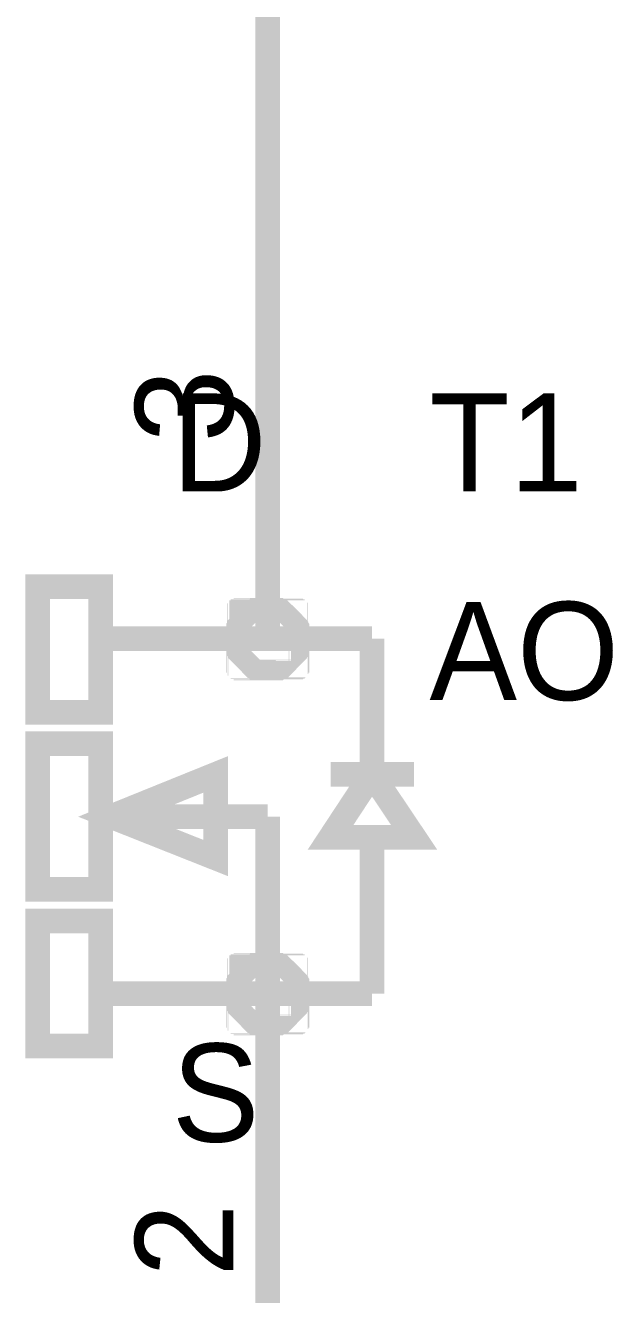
# Model space of a CAD drawing. Header units: inches. Extents: x 0 to 15, y 0 to 9.5.
# Drawn here: x 11.083 to 11.36, y 7.071 to 7.679 of the extents above; entities that cross this region are included whole.
import ezdxf

# ---------------------------------------------------------------- set-up
doc = ezdxf.new("R2010")
doc.units = ezdxf.units.IN
doc.header["$MEASUREMENT"] = 0
doc.layers.add('Sheet', color=255, linetype='Continuous')

msp = doc.modelspace()

# ---------------------------------------------------------------- linework, layer by layer
at = {"layer": 'Sheet'}
for points in [[(11.19898, 7.4999, 0.0118, 0.0118, 0), (11.19898, 7.7999, 0.0118, 0.0118, 0), (11.29882, 7.7999, 0.0118, 0.0118, 0)], [(11.19898, 7.39966, 0.0118, 0.0118, 0), (11.19898, 7.4999, 0.0118, 0.0118, 0)], [(11.19384, 7.38497, 0.0295, 0.0295, 0), (11.19384, 7.38534, 0.0295, 0.0295, 0), (11.19384, 7.38534, 0.0295, 0.0295, 0), (11.19384, 7.38571, 0.0295, 0.0295, 0), (11.19384, 7.38607, 0.0295, 0.0295, 0), (11.19384, 7.38607, 0.0295, 0.0295, 0), (11.19421, 7.38644, 0.0295, 0.0295, 0), (11.19421, 7.38644, 0.0295, 0.0295, 0), (11.19421, 7.38681, 0.0295, 0.0295, 0), (11.19421, 7.38718, 0.0295, 0.0295, 0), (11.19457, 7.38718, 0.0295, 0.0295, 0), (11.19457, 7.38754, 0.0295, 0.0295, 0), (11.19457, 7.38754, 0.0295, 0.0295, 0), (11.19494, 7.38791, 0.0295, 0.0295, 0), (11.19494, 7.38791, 0.0295, 0.0295, 0), (11.19531, 7.38828, 0.0295, 0.0295, 0), (11.19531, 7.38828, 0.0295, 0.0295, 0), (11.19531, 7.38864, 0.0295, 0.0295, 0), (11.19567, 7.38864, 0.0295, 0.0295, 0), (11.19604, 7.38864, 0.0295, 0.0295, 0), (11.19604, 7.38901, 0.0295, 0.0295, 0), (11.19641, 7.38901, 0.0295, 0.0295, 0), (11.19641, 7.38901, 0.0295, 0.0295, 0), (11.19677, 7.38938, 0.0295, 0.0295, 0), (11.19677, 7.38938, 0.0295, 0.0295, 0), (11.19714, 7.38938, 0.0295, 0.0295, 0), (11.19751, 7.38938, 0.0295, 0.0295, 0), (11.19751, 7.38975, 0.0295, 0.0295, 0), (11.19788, 7.38975, 0.0295, 0.0295, 0), (11.19824, 7.38975, 0.0295, 0.0295, 0), (11.19861, 7.38975, 0.0295, 0.0295, 0), (11.19861, 7.38975, 0.0295, 0.0295, 0), (11.19898, 7.38975, 0.0295, 0.0295, 0)], [(11.19898, 7.38975, 0.0295, 0.0295, 0), (11.19861, 7.38975, 0.0295, 0.0295, 0), (11.19861, 7.38975, 0.0295, 0.0295, 0), (11.19824, 7.38975, 0.0295, 0.0295, 0), (11.19788, 7.38975, 0.0295, 0.0295, 0), (11.19751, 7.38975, 0.0295, 0.0295, 0), (11.19751, 7.38938, 0.0295, 0.0295, 0), (11.19714, 7.38938, 0.0295, 0.0295, 0), (11.19677, 7.38938, 0.0295, 0.0295, 0), (11.19677, 7.38938, 0.0295, 0.0295, 0), (11.19641, 7.38901, 0.0295, 0.0295, 0), (11.19641, 7.38901, 0.0295, 0.0295, 0), (11.19604, 7.38901, 0.0295, 0.0295, 0), (11.19604, 7.38864, 0.0295, 0.0295, 0), (11.19567, 7.38864, 0.0295, 0.0295, 0), (11.19531, 7.38864, 0.0295, 0.0295, 0), (11.19531, 7.38828, 0.0295, 0.0295, 0), (11.19531, 7.38828, 0.0295, 0.0295, 0), (11.19494, 7.38791, 0.0295, 0.0295, 0), (11.19494, 7.38791, 0.0295, 0.0295, 0), (11.19457, 7.38754, 0.0295, 0.0295, 0), (11.19457, 7.38754, 0.0295, 0.0295, 0), (11.19457, 7.38718, 0.0295, 0.0295, 0), (11.19421, 7.38718, 0.0295, 0.0295, 0), (11.19421, 7.38681, 0.0295, 0.0295, 0), (11.19421, 7.38644, 0.0295, 0.0295, 0), (11.19421, 7.38644, 0.0295, 0.0295, 0), (11.19384, 7.38607, 0.0295, 0.0295, 0), (11.19384, 7.38607, 0.0295, 0.0295, 0), (11.19384, 7.38571, 0.0295, 0.0295, 0), (11.19384, 7.38534, 0.0295, 0.0295, 0), (11.19384, 7.38534, 0.0295, 0.0295, 0), (11.19384, 7.38497, 0.0295, 0.0295, 0)], [(11.19898, 7.38975, 0.0295, 0.0295, 0), (11.19898, 7.38975, 0.0295, 0.0295, 0)], [(11.19898, 7.38975, 0.0295, 0.0295, 0), (11.19934, 7.38975, 0.0295, 0.0295, 0), (11.19934, 7.38975, 0.0295, 0.0295, 0), (11.19971, 7.38975, 0.0295, 0.0295, 0), (11.20008, 7.38975, 0.0295, 0.0295, 0), (11.20008, 7.38975, 0.0295, 0.0295, 0), (11.20045, 7.38938, 0.0295, 0.0295, 0), (11.20081, 7.38938, 0.0295, 0.0295, 0), (11.20081, 7.38938, 0.0295, 0.0295, 0), (11.20118, 7.38938, 0.0295, 0.0295, 0), (11.20118, 7.38901, 0.0295, 0.0295, 0), (11.20155, 7.38901, 0.0295, 0.0295, 0), (11.20191, 7.38901, 0.0295, 0.0295, 0), (11.20191, 7.38864, 0.0295, 0.0295, 0), (11.20228, 7.38864, 0.0295, 0.0295, 0), (11.20228, 7.38864, 0.0295, 0.0295, 0), (11.20265, 7.38828, 0.0295, 0.0295, 0), (11.20265, 7.38828, 0.0295, 0.0295, 0), (11.20301, 7.38791, 0.0295, 0.0295, 0), (11.20301, 7.38791, 0.0295, 0.0295, 0), (11.20301, 7.38754, 0.0295, 0.0295, 0), (11.20338, 7.38754, 0.0295, 0.0295, 0), (11.20338, 7.38718, 0.0295, 0.0295, 0), (11.20338, 7.38718, 0.0295, 0.0295, 0), (11.20375, 7.38681, 0.0295, 0.0295, 0), (11.20375, 7.38644, 0.0295, 0.0295, 0), (11.20375, 7.38644, 0.0295, 0.0295, 0), (11.20412, 7.38607, 0.0295, 0.0295, 0), (11.20412, 7.38607, 0.0295, 0.0295, 0), (11.20412, 7.38571, 0.0295, 0.0295, 0), (11.20412, 7.38534, 0.0295, 0.0295, 0), (11.20412, 7.38534, 0.0295, 0.0295, 0), (11.20412, 7.38497, 0.0295, 0.0295, 0)], [(11.20412, 7.38497, 0.0295, 0.0295, 0), (11.20412, 7.38534, 0.0295, 0.0295, 0), (11.20412, 7.38534, 0.0295, 0.0295, 0), (11.20412, 7.38571, 0.0295, 0.0295, 0), (11.20412, 7.38607, 0.0295, 0.0295, 0), (11.20412, 7.38607, 0.0295, 0.0295, 0), (11.20375, 7.38644, 0.0295, 0.0295, 0), (11.20375, 7.38644, 0.0295, 0.0295, 0), (11.20375, 7.38681, 0.0295, 0.0295, 0), (11.20338, 7.38718, 0.0295, 0.0295, 0), (11.20338, 7.38718, 0.0295, 0.0295, 0), (11.20338, 7.38754, 0.0295, 0.0295, 0), (11.20301, 7.38754, 0.0295, 0.0295, 0), (11.20301, 7.38791, 0.0295, 0.0295, 0), (11.20301, 7.38791, 0.0295, 0.0295, 0), (11.20265, 7.38828, 0.0295, 0.0295, 0), (11.20265, 7.38828, 0.0295, 0.0295, 0), (11.20228, 7.38864, 0.0295, 0.0295, 0), (11.20228, 7.38864, 0.0295, 0.0295, 0), (11.20191, 7.38864, 0.0295, 0.0295, 0), (11.20191, 7.38901, 0.0295, 0.0295, 0), (11.20155, 7.38901, 0.0295, 0.0295, 0), (11.20118, 7.38901, 0.0295, 0.0295, 0), (11.20118, 7.38938, 0.0295, 0.0295, 0), (11.20081, 7.38938, 0.0295, 0.0295, 0), (11.20081, 7.38938, 0.0295, 0.0295, 0), (11.20045, 7.38938, 0.0295, 0.0295, 0), (11.20008, 7.38975, 0.0295, 0.0295, 0), (11.20008, 7.38975, 0.0295, 0.0295, 0), (11.19971, 7.38975, 0.0295, 0.0295, 0), (11.19934, 7.38975, 0.0295, 0.0295, 0), (11.19934, 7.38975, 0.0295, 0.0295, 0), (11.19898, 7.38975, 0.0295, 0.0295, 0)], [(11.19898, 7.39966, 0.0118, 0.0118, 0), (11.19898, 7.38497, 0.0118, 0.0118, 0)], [(11.19898, 7.37983, 0.0295, 0.0295, 0), (11.19861, 7.37983, 0.0295, 0.0295, 0), (11.19861, 7.37983, 0.0295, 0.0295, 0), (11.19824, 7.37983, 0.0295, 0.0295, 0), (11.19788, 7.37983, 0.0295, 0.0295, 0), (11.19751, 7.37983, 0.0295, 0.0295, 0), (11.19751, 7.3802, 0.0295, 0.0295, 0), (11.19714, 7.3802, 0.0295, 0.0295, 0), (11.19677, 7.3802, 0.0295, 0.0295, 0), (11.19677, 7.3802, 0.0295, 0.0295, 0), (11.19641, 7.38057, 0.0295, 0.0295, 0), (11.19641, 7.38057, 0.0295, 0.0295, 0), (11.19604, 7.38057, 0.0295, 0.0295, 0), (11.19604, 7.38093, 0.0295, 0.0295, 0), (11.19567, 7.38093, 0.0295, 0.0295, 0), (11.19531, 7.3813, 0.0295, 0.0295, 0), (11.19531, 7.3813, 0.0295, 0.0295, 0), (11.19531, 7.3813, 0.0295, 0.0295, 0), (11.19494, 7.38167, 0.0295, 0.0295, 0), (11.19494, 7.38203, 0.0295, 0.0295, 0), (11.19457, 7.38203, 0.0295, 0.0295, 0), (11.19457, 7.3824, 0.0295, 0.0295, 0), (11.19457, 7.3824, 0.0295, 0.0295, 0), (11.19421, 7.38277, 0.0295, 0.0295, 0), (11.19421, 7.38277, 0.0295, 0.0295, 0), (11.19421, 7.38314, 0.0295, 0.0295, 0), (11.19421, 7.3835, 0.0295, 0.0295, 0), (11.19384, 7.3835, 0.0295, 0.0295, 0), (11.19384, 7.38387, 0.0295, 0.0295, 0), (11.19384, 7.38424, 0.0295, 0.0295, 0), (11.19384, 7.3846, 0.0295, 0.0295, 0), (11.19384, 7.3846, 0.0295, 0.0295, 0), (11.19384, 7.38497, 0.0295, 0.0295, 0)], [(11.19384, 7.38497, 0.0295, 0.0295, 0), (11.19384, 7.38497, 0.0295, 0.0295, 0)], [(11.19384, 7.38497, 0.0295, 0.0295, 0), (11.19384, 7.3846, 0.0295, 0.0295, 0), (11.19384, 7.3846, 0.0295, 0.0295, 0), (11.19384, 7.38424, 0.0295, 0.0295, 0), (11.19384, 7.38387, 0.0295, 0.0295, 0), (11.19384, 7.3835, 0.0295, 0.0295, 0), (11.19421, 7.3835, 0.0295, 0.0295, 0), (11.19421, 7.38314, 0.0295, 0.0295, 0), (11.19421, 7.38277, 0.0295, 0.0295, 0), (11.19421, 7.38277, 0.0295, 0.0295, 0), (11.19457, 7.3824, 0.0295, 0.0295, 0), (11.19457, 7.3824, 0.0295, 0.0295, 0), (11.19457, 7.38203, 0.0295, 0.0295, 0), (11.19494, 7.38203, 0.0295, 0.0295, 0), (11.19494, 7.38167, 0.0295, 0.0295, 0), (11.19531, 7.3813, 0.0295, 0.0295, 0), (11.19531, 7.3813, 0.0295, 0.0295, 0), (11.19531, 7.3813, 0.0295, 0.0295, 0), (11.19567, 7.38093, 0.0295, 0.0295, 0), (11.19604, 7.38093, 0.0295, 0.0295, 0), (11.19604, 7.38057, 0.0295, 0.0295, 0), (11.19641, 7.38057, 0.0295, 0.0295, 0), (11.19641, 7.38057, 0.0295, 0.0295, 0), (11.19677, 7.3802, 0.0295, 0.0295, 0), (11.19677, 7.3802, 0.0295, 0.0295, 0), (11.19714, 7.3802, 0.0295, 0.0295, 0), (11.19751, 7.3802, 0.0295, 0.0295, 0), (11.19751, 7.37983, 0.0295, 0.0295, 0), (11.19788, 7.37983, 0.0295, 0.0295, 0), (11.19824, 7.37983, 0.0295, 0.0295, 0), (11.19861, 7.37983, 0.0295, 0.0295, 0), (11.19861, 7.37983, 0.0295, 0.0295, 0), (11.19898, 7.37983, 0.0295, 0.0295, 0)], [(11.20412, 7.38497, 0.0295, 0.0295, 0), (11.20412, 7.3846, 0.0295, 0.0295, 0), (11.20412, 7.3846, 0.0295, 0.0295, 0), (11.20412, 7.38424, 0.0295, 0.0295, 0), (11.20412, 7.38387, 0.0295, 0.0295, 0), (11.20412, 7.3835, 0.0295, 0.0295, 0), (11.20375, 7.3835, 0.0295, 0.0295, 0), (11.20375, 7.38314, 0.0295, 0.0295, 0), (11.20375, 7.38277, 0.0295, 0.0295, 0), (11.20338, 7.38277, 0.0295, 0.0295, 0), (11.20338, 7.3824, 0.0295, 0.0295, 0), (11.20338, 7.3824, 0.0295, 0.0295, 0), (11.20301, 7.38203, 0.0295, 0.0295, 0), (11.20301, 7.38203, 0.0295, 0.0295, 0), (11.20301, 7.38167, 0.0295, 0.0295, 0), (11.20265, 7.3813, 0.0295, 0.0295, 0), (11.20265, 7.3813, 0.0295, 0.0295, 0), (11.20228, 7.3813, 0.0295, 0.0295, 0), (11.20228, 7.38093, 0.0295, 0.0295, 0), (11.20191, 7.38093, 0.0295, 0.0295, 0), (11.20191, 7.38057, 0.0295, 0.0295, 0), (11.20155, 7.38057, 0.0295, 0.0295, 0), (11.20118, 7.38057, 0.0295, 0.0295, 0), (11.20118, 7.3802, 0.0295, 0.0295, 0), (11.20081, 7.3802, 0.0295, 0.0295, 0), (11.20081, 7.3802, 0.0295, 0.0295, 0), (11.20045, 7.3802, 0.0295, 0.0295, 0), (11.20008, 7.37983, 0.0295, 0.0295, 0), (11.20008, 7.37983, 0.0295, 0.0295, 0), (11.19971, 7.37983, 0.0295, 0.0295, 0), (11.19934, 7.37983, 0.0295, 0.0295, 0), (11.19934, 7.37983, 0.0295, 0.0295, 0), (11.19898, 7.37983, 0.0295, 0.0295, 0)], [(11.19898, 7.37983, 0.0295, 0.0295, 0), (11.19934, 7.37983, 0.0295, 0.0295, 0), (11.19934, 7.37983, 0.0295, 0.0295, 0), (11.19971, 7.37983, 0.0295, 0.0295, 0), (11.20008, 7.37983, 0.0295, 0.0295, 0), (11.20008, 7.37983, 0.0295, 0.0295, 0), (11.20045, 7.3802, 0.0295, 0.0295, 0), (11.20081, 7.3802, 0.0295, 0.0295, 0), (11.20081, 7.3802, 0.0295, 0.0295, 0), (11.20118, 7.3802, 0.0295, 0.0295, 0), (11.20118, 7.38057, 0.0295, 0.0295, 0), (11.20155, 7.38057, 0.0295, 0.0295, 0), (11.20191, 7.38057, 0.0295, 0.0295, 0), (11.20191, 7.38093, 0.0295, 0.0295, 0), (11.20228, 7.38093, 0.0295, 0.0295, 0), (11.20228, 7.3813, 0.0295, 0.0295, 0), (11.20265, 7.3813, 0.0295, 0.0295, 0), (11.20265, 7.3813, 0.0295, 0.0295, 0), (11.20301, 7.38167, 0.0295, 0.0295, 0), (11.20301, 7.38203, 0.0295, 0.0295, 0), (11.20301, 7.38203, 0.0295, 0.0295, 0), (11.20338, 7.3824, 0.0295, 0.0295, 0), (11.20338, 7.3824, 0.0295, 0.0295, 0), (11.20338, 7.38277, 0.0295, 0.0295, 0), (11.20375, 7.38277, 0.0295, 0.0295, 0), (11.20375, 7.38314, 0.0295, 0.0295, 0), (11.20375, 7.3835, 0.0295, 0.0295, 0), (11.20412, 7.3835, 0.0295, 0.0295, 0), (11.20412, 7.38387, 0.0295, 0.0295, 0), (11.20412, 7.38424, 0.0295, 0.0295, 0), (11.20412, 7.3846, 0.0295, 0.0295, 0), (11.20412, 7.3846, 0.0295, 0.0295, 0), (11.20412, 7.38497, 0.0295, 0.0295, 0)], [(11.20412, 7.38497, 0.0295, 0.0295, 0), (11.20412, 7.38497, 0.0295, 0.0295, 0), (11.20412, 7.38497, 0.0295, 0.0295, 0), (11.20412, 7.38497, 0.0295, 0.0295, 0), (11.20412, 7.38497, 0.0295, 0.0295, 0), (11.20412, 7.38497, 0.0295, 0.0295, 0), (11.20412, 7.38497, 0.0295, 0.0295, 0), (11.20412, 7.38497, 0.0295, 0.0295, 0), (11.20412, 7.38497, 0.0295, 0.0295, 0), (11.20412, 7.38497, 0.0295, 0.0295, 0), (11.20412, 7.38497, 0.0295, 0.0295, 0), (11.20412, 7.38497, 0.0295, 0.0295, 0), (11.20412, 7.38497, 0.0295, 0.0295, 0), (11.20412, 7.38497, 0.0295, 0.0295, 0), (11.20412, 7.38497, 0.0295, 0.0295, 0), (11.20412, 7.38497, 0.0295, 0.0295, 0), (11.20412, 7.38497, 0.0295, 0.0295, 0), (11.20412, 7.38497, 0.0295, 0.0295, 0), (11.20412, 7.38497, 0.0295, 0.0295, 0), (11.20412, 7.38497, 0.0295, 0.0295, 0), (11.20412, 7.38497, 0.0295, 0.0295, 0), (11.20412, 7.38497, 0.0295, 0.0295, 0), (11.20412, 7.38497, 0.0295, 0.0295, 0), (11.20412, 7.38497, 0.0295, 0.0295, 0), (11.20412, 7.38497, 0.0295, 0.0295, 0), (11.20412, 7.38497, 0.0295, 0.0295, 0), (11.20412, 7.38497, 0.0295, 0.0295, 0), (11.20412, 7.38497, 0.0295, 0.0295, 0), (11.20412, 7.38497, 0.0295, 0.0295, 0), (11.20412, 7.38497, 0.0295, 0.0295, 0), (11.20412, 7.38497, 0.0295, 0.0295, 0), (11.20412, 7.38497, 0.0295, 0.0295, 0), (11.20412, 7.38497, 0.0295, 0.0295, 0)], [(11.20412, 7.38497, 0.0295, 0.0295, 0), (11.20412, 7.38497, 0.0295, 0.0295, 0)], [(11.19898, 7.38497, 0.0118, 0.0118, 0), (11.12006, 7.38497, 0.0118, 0.0118, 0)], [(11.2489, 7.38497, 0.0118, 0.0118, 0), (11.19898, 7.38497, 0.0118, 0.0118, 0)], [(11.2489, 7.31998, 0.0118, 0.0118, 0), (11.2489, 7.38497, 0.0118, 0.0118, 0)], [(11.22908, 7.31998, 0.0118, 0.0118, 0), (11.26909, 7.31998, 0.0118, 0.0118, 0)], [(11.11382, 7.29978, 0.0118, 0.0118, 0), (11.19898, 7.29978, 0.0118, 0.0118, 0)], [(11.19898, 7.29978, 0.0118, 0.0118, 0), (11.19898, 7.21496, 0.0118, 0.0118, 0)], [(11.2489, 7.21496, 0.0118, 0.0118, 0), (11.2489, 7.29501, 0.0118, 0.0118, 0)], [(11.19384, 7.21496, 0.0295, 0.0295, 0), (11.19384, 7.21533, 0.0295, 0.0295, 0), (11.19384, 7.21533, 0.0295, 0.0295, 0), (11.19384, 7.2157, 0.0295, 0.0295, 0), (11.19384, 7.21606, 0.0295, 0.0295, 0), (11.19384, 7.21606, 0.0295, 0.0295, 0), (11.19421, 7.21643, 0.0295, 0.0295, 0), (11.19421, 7.21643, 0.0295, 0.0295, 0), (11.19421, 7.2168, 0.0295, 0.0295, 0), (11.19421, 7.21717, 0.0295, 0.0295, 0), (11.19457, 7.21717, 0.0295, 0.0295, 0), (11.19457, 7.21753, 0.0295, 0.0295, 0), (11.19457, 7.21753, 0.0295, 0.0295, 0), (11.19494, 7.2179, 0.0295, 0.0295, 0), (11.19494, 7.2179, 0.0295, 0.0295, 0), (11.19531, 7.21827, 0.0295, 0.0295, 0), (11.19531, 7.21827, 0.0295, 0.0295, 0), (11.19531, 7.21863, 0.0295, 0.0295, 0), (11.19567, 7.21863, 0.0295, 0.0295, 0), (11.19604, 7.21863, 0.0295, 0.0295, 0), (11.19604, 7.219, 0.0295, 0.0295, 0), (11.19641, 7.219, 0.0295, 0.0295, 0), (11.19641, 7.219, 0.0295, 0.0295, 0), (11.19677, 7.21937, 0.0295, 0.0295, 0), (11.19677, 7.21937, 0.0295, 0.0295, 0), (11.19714, 7.21937, 0.0295, 0.0295, 0), (11.19751, 7.21937, 0.0295, 0.0295, 0), (11.19751, 7.21974, 0.0295, 0.0295, 0), (11.19788, 7.21974, 0.0295, 0.0295, 0), (11.19824, 7.21974, 0.0295, 0.0295, 0), (11.19861, 7.21974, 0.0295, 0.0295, 0), (11.19861, 7.21974, 0.0295, 0.0295, 0), (11.19898, 7.21974, 0.0295, 0.0295, 0)], [(11.19898, 7.21974, 0.0295, 0.0295, 0), (11.19861, 7.21974, 0.0295, 0.0295, 0), (11.19861, 7.21974, 0.0295, 0.0295, 0), (11.19824, 7.21974, 0.0295, 0.0295, 0), (11.19788, 7.21974, 0.0295, 0.0295, 0), (11.19751, 7.21974, 0.0295, 0.0295, 0), (11.19751, 7.21937, 0.0295, 0.0295, 0), (11.19714, 7.21937, 0.0295, 0.0295, 0), (11.19677, 7.21937, 0.0295, 0.0295, 0), (11.19677, 7.21937, 0.0295, 0.0295, 0), (11.19641, 7.219, 0.0295, 0.0295, 0), (11.19641, 7.219, 0.0295, 0.0295, 0), (11.19604, 7.219, 0.0295, 0.0295, 0), (11.19604, 7.21863, 0.0295, 0.0295, 0), (11.19567, 7.21863, 0.0295, 0.0295, 0), (11.19531, 7.21863, 0.0295, 0.0295, 0), (11.19531, 7.21827, 0.0295, 0.0295, 0), (11.19531, 7.21827, 0.0295, 0.0295, 0), (11.19494, 7.2179, 0.0295, 0.0295, 0), (11.19494, 7.2179, 0.0295, 0.0295, 0), (11.19457, 7.21753, 0.0295, 0.0295, 0), (11.19457, 7.21753, 0.0295, 0.0295, 0), (11.19457, 7.21717, 0.0295, 0.0295, 0), (11.19421, 7.21717, 0.0295, 0.0295, 0), (11.19421, 7.2168, 0.0295, 0.0295, 0), (11.19421, 7.21643, 0.0295, 0.0295, 0), (11.19421, 7.21643, 0.0295, 0.0295, 0), (11.19384, 7.21606, 0.0295, 0.0295, 0), (11.19384, 7.21606, 0.0295, 0.0295, 0), (11.19384, 7.2157, 0.0295, 0.0295, 0), (11.19384, 7.21533, 0.0295, 0.0295, 0), (11.19384, 7.21533, 0.0295, 0.0295, 0), (11.19384, 7.21496, 0.0295, 0.0295, 0)], [(11.19898, 7.21974, 0.0295, 0.0295, 0), (11.19898, 7.21974, 0.0295, 0.0295, 0)], [(11.19898, 7.21974, 0.0295, 0.0295, 0), (11.19934, 7.21974, 0.0295, 0.0295, 0), (11.19934, 7.21974, 0.0295, 0.0295, 0), (11.19971, 7.21974, 0.0295, 0.0295, 0), (11.20008, 7.21974, 0.0295, 0.0295, 0), (11.20008, 7.21974, 0.0295, 0.0295, 0), (11.20045, 7.21937, 0.0295, 0.0295, 0), (11.20081, 7.21937, 0.0295, 0.0295, 0), (11.20081, 7.21937, 0.0295, 0.0295, 0), (11.20118, 7.21937, 0.0295, 0.0295, 0), (11.20118, 7.219, 0.0295, 0.0295, 0), (11.20155, 7.219, 0.0295, 0.0295, 0), (11.20191, 7.219, 0.0295, 0.0295, 0), (11.20191, 7.21863, 0.0295, 0.0295, 0), (11.20228, 7.21863, 0.0295, 0.0295, 0), (11.20228, 7.21863, 0.0295, 0.0295, 0), (11.20265, 7.21827, 0.0295, 0.0295, 0), (11.20265, 7.21827, 0.0295, 0.0295, 0), (11.20301, 7.2179, 0.0295, 0.0295, 0), (11.20301, 7.2179, 0.0295, 0.0295, 0), (11.20301, 7.21753, 0.0295, 0.0295, 0), (11.20338, 7.21753, 0.0295, 0.0295, 0), (11.20338, 7.21717, 0.0295, 0.0295, 0), (11.20338, 7.21717, 0.0295, 0.0295, 0), (11.20375, 7.2168, 0.0295, 0.0295, 0), (11.20375, 7.21643, 0.0295, 0.0295, 0), (11.20375, 7.21643, 0.0295, 0.0295, 0), (11.20412, 7.21606, 0.0295, 0.0295, 0), (11.20412, 7.21606, 0.0295, 0.0295, 0), (11.20412, 7.2157, 0.0295, 0.0295, 0), (11.20412, 7.21533, 0.0295, 0.0295, 0), (11.20412, 7.21533, 0.0295, 0.0295, 0), (11.20412, 7.21496, 0.0295, 0.0295, 0)], [(11.20412, 7.21496, 0.0295, 0.0295, 0), (11.20412, 7.21533, 0.0295, 0.0295, 0), (11.20412, 7.21533, 0.0295, 0.0295, 0), (11.20412, 7.2157, 0.0295, 0.0295, 0), (11.20412, 7.21606, 0.0295, 0.0295, 0), (11.20412, 7.21606, 0.0295, 0.0295, 0), (11.20375, 7.21643, 0.0295, 0.0295, 0), (11.20375, 7.21643, 0.0295, 0.0295, 0), (11.20375, 7.2168, 0.0295, 0.0295, 0), (11.20338, 7.21717, 0.0295, 0.0295, 0), (11.20338, 7.21717, 0.0295, 0.0295, 0), (11.20338, 7.21753, 0.0295, 0.0295, 0), (11.20301, 7.21753, 0.0295, 0.0295, 0), (11.20301, 7.2179, 0.0295, 0.0295, 0), (11.20301, 7.2179, 0.0295, 0.0295, 0), (11.20265, 7.21827, 0.0295, 0.0295, 0), (11.20265, 7.21827, 0.0295, 0.0295, 0), (11.20228, 7.21863, 0.0295, 0.0295, 0), (11.20228, 7.21863, 0.0295, 0.0295, 0), (11.20191, 7.21863, 0.0295, 0.0295, 0), (11.20191, 7.219, 0.0295, 0.0295, 0), (11.20155, 7.219, 0.0295, 0.0295, 0), (11.20118, 7.219, 0.0295, 0.0295, 0), (11.20118, 7.21937, 0.0295, 0.0295, 0), (11.20081, 7.21937, 0.0295, 0.0295, 0), (11.20081, 7.21937, 0.0295, 0.0295, 0), (11.20045, 7.21937, 0.0295, 0.0295, 0), (11.20008, 7.21974, 0.0295, 0.0295, 0), (11.20008, 7.21974, 0.0295, 0.0295, 0), (11.19971, 7.21974, 0.0295, 0.0295, 0), (11.19934, 7.21974, 0.0295, 0.0295, 0), (11.19934, 7.21974, 0.0295, 0.0295, 0), (11.19898, 7.21974, 0.0295, 0.0295, 0)], [(11.19898, 7.20982, 0.0295, 0.0295, 0), (11.19861, 7.20982, 0.0295, 0.0295, 0), (11.19861, 7.20982, 0.0295, 0.0295, 0), (11.19824, 7.20982, 0.0295, 0.0295, 0), (11.19788, 7.20982, 0.0295, 0.0295, 0), (11.19751, 7.20982, 0.0295, 0.0295, 0), (11.19751, 7.21019, 0.0295, 0.0295, 0), (11.19714, 7.21019, 0.0295, 0.0295, 0), (11.19677, 7.21019, 0.0295, 0.0295, 0), (11.19677, 7.21019, 0.0295, 0.0295, 0), (11.19641, 7.21056, 0.0295, 0.0295, 0), (11.19641, 7.21056, 0.0295, 0.0295, 0), (11.19604, 7.21056, 0.0295, 0.0295, 0), (11.19604, 7.21092, 0.0295, 0.0295, 0), (11.19567, 7.21092, 0.0295, 0.0295, 0), (11.19531, 7.21129, 0.0295, 0.0295, 0), (11.19531, 7.21129, 0.0295, 0.0295, 0), (11.19531, 7.21129, 0.0295, 0.0295, 0), (11.19494, 7.21166, 0.0295, 0.0295, 0), (11.19494, 7.21202, 0.0295, 0.0295, 0), (11.19457, 7.21202, 0.0295, 0.0295, 0), (11.19457, 7.21239, 0.0295, 0.0295, 0), (11.19457, 7.21239, 0.0295, 0.0295, 0), (11.19421, 7.21276, 0.0295, 0.0295, 0), (11.19421, 7.21276, 0.0295, 0.0295, 0), (11.19421, 7.21313, 0.0295, 0.0295, 0), (11.19421, 7.21349, 0.0295, 0.0295, 0), (11.19384, 7.21349, 0.0295, 0.0295, 0), (11.19384, 7.21386, 0.0295, 0.0295, 0), (11.19384, 7.21423, 0.0295, 0.0295, 0), (11.19384, 7.21459, 0.0295, 0.0295, 0), (11.19384, 7.21459, 0.0295, 0.0295, 0), (11.19384, 7.21496, 0.0295, 0.0295, 0)], [(11.19384, 7.21496, 0.0295, 0.0295, 0), (11.19384, 7.21496, 0.0295, 0.0295, 0)], [(11.19384, 7.21496, 0.0295, 0.0295, 0), (11.19384, 7.21459, 0.0295, 0.0295, 0), (11.19384, 7.21459, 0.0295, 0.0295, 0), (11.19384, 7.21423, 0.0295, 0.0295, 0), (11.19384, 7.21386, 0.0295, 0.0295, 0), (11.19384, 7.21349, 0.0295, 0.0295, 0), (11.19421, 7.21349, 0.0295, 0.0295, 0), (11.19421, 7.21313, 0.0295, 0.0295, 0), (11.19421, 7.21276, 0.0295, 0.0295, 0), (11.19421, 7.21276, 0.0295, 0.0295, 0), (11.19457, 7.21239, 0.0295, 0.0295, 0), (11.19457, 7.21239, 0.0295, 0.0295, 0), (11.19457, 7.21202, 0.0295, 0.0295, 0), (11.19494, 7.21202, 0.0295, 0.0295, 0), (11.19494, 7.21166, 0.0295, 0.0295, 0), (11.19531, 7.21129, 0.0295, 0.0295, 0), (11.19531, 7.21129, 0.0295, 0.0295, 0), (11.19531, 7.21129, 0.0295, 0.0295, 0), (11.19567, 7.21092, 0.0295, 0.0295, 0), (11.19604, 7.21092, 0.0295, 0.0295, 0), (11.19604, 7.21056, 0.0295, 0.0295, 0), (11.19641, 7.21056, 0.0295, 0.0295, 0), (11.19641, 7.21056, 0.0295, 0.0295, 0), (11.19677, 7.21019, 0.0295, 0.0295, 0), (11.19677, 7.21019, 0.0295, 0.0295, 0), (11.19714, 7.21019, 0.0295, 0.0295, 0), (11.19751, 7.21019, 0.0295, 0.0295, 0), (11.19751, 7.20982, 0.0295, 0.0295, 0), (11.19788, 7.20982, 0.0295, 0.0295, 0), (11.19824, 7.20982, 0.0295, 0.0295, 0), (11.19861, 7.20982, 0.0295, 0.0295, 0), (11.19861, 7.20982, 0.0295, 0.0295, 0), (11.19898, 7.20982, 0.0295, 0.0295, 0)], [(11.20412, 7.21496, 0.0295, 0.0295, 0), (11.20412, 7.21459, 0.0295, 0.0295, 0), (11.20412, 7.21459, 0.0295, 0.0295, 0), (11.20412, 7.21423, 0.0295, 0.0295, 0), (11.20412, 7.21386, 0.0295, 0.0295, 0), (11.20412, 7.21349, 0.0295, 0.0295, 0), (11.20375, 7.21349, 0.0295, 0.0295, 0), (11.20375, 7.21313, 0.0295, 0.0295, 0), (11.20375, 7.21276, 0.0295, 0.0295, 0), (11.20338, 7.21276, 0.0295, 0.0295, 0), (11.20338, 7.21239, 0.0295, 0.0295, 0), (11.20338, 7.21239, 0.0295, 0.0295, 0), (11.20301, 7.21202, 0.0295, 0.0295, 0), (11.20301, 7.21202, 0.0295, 0.0295, 0), (11.20301, 7.21166, 0.0295, 0.0295, 0), (11.20265, 7.21129, 0.0295, 0.0295, 0), (11.20265, 7.21129, 0.0295, 0.0295, 0), (11.20228, 7.21129, 0.0295, 0.0295, 0), (11.20228, 7.21092, 0.0295, 0.0295, 0), (11.20191, 7.21092, 0.0295, 0.0295, 0), (11.20191, 7.21056, 0.0295, 0.0295, 0), (11.20155, 7.21056, 0.0295, 0.0295, 0), (11.20118, 7.21056, 0.0295, 0.0295, 0), (11.20118, 7.21019, 0.0295, 0.0295, 0), (11.20081, 7.21019, 0.0295, 0.0295, 0), (11.20081, 7.21019, 0.0295, 0.0295, 0), (11.20045, 7.21019, 0.0295, 0.0295, 0), (11.20008, 7.20982, 0.0295, 0.0295, 0), (11.20008, 7.20982, 0.0295, 0.0295, 0), (11.19971, 7.20982, 0.0295, 0.0295, 0), (11.19934, 7.20982, 0.0295, 0.0295, 0), (11.19934, 7.20982, 0.0295, 0.0295, 0), (11.19898, 7.20982, 0.0295, 0.0295, 0)], [(11.19898, 7.20982, 0.0295, 0.0295, 0), (11.19934, 7.20982, 0.0295, 0.0295, 0), (11.19934, 7.20982, 0.0295, 0.0295, 0), (11.19971, 7.20982, 0.0295, 0.0295, 0), (11.20008, 7.20982, 0.0295, 0.0295, 0), (11.20008, 7.20982, 0.0295, 0.0295, 0), (11.20045, 7.21019, 0.0295, 0.0295, 0), (11.20081, 7.21019, 0.0295, 0.0295, 0), (11.20081, 7.21019, 0.0295, 0.0295, 0), (11.20118, 7.21019, 0.0295, 0.0295, 0), (11.20118, 7.21056, 0.0295, 0.0295, 0), (11.20155, 7.21056, 0.0295, 0.0295, 0), (11.20191, 7.21056, 0.0295, 0.0295, 0), (11.20191, 7.21092, 0.0295, 0.0295, 0), (11.20228, 7.21092, 0.0295, 0.0295, 0), (11.20228, 7.21129, 0.0295, 0.0295, 0), (11.20265, 7.21129, 0.0295, 0.0295, 0), (11.20265, 7.21129, 0.0295, 0.0295, 0), (11.20301, 7.21166, 0.0295, 0.0295, 0), (11.20301, 7.21202, 0.0295, 0.0295, 0), (11.20301, 7.21202, 0.0295, 0.0295, 0), (11.20338, 7.21239, 0.0295, 0.0295, 0), (11.20338, 7.21239, 0.0295, 0.0295, 0), (11.20338, 7.21276, 0.0295, 0.0295, 0), (11.20375, 7.21276, 0.0295, 0.0295, 0), (11.20375, 7.21313, 0.0295, 0.0295, 0), (11.20375, 7.21349, 0.0295, 0.0295, 0), (11.20412, 7.21349, 0.0295, 0.0295, 0), (11.20412, 7.21386, 0.0295, 0.0295, 0), (11.20412, 7.21423, 0.0295, 0.0295, 0), (11.20412, 7.21459, 0.0295, 0.0295, 0), (11.20412, 7.21459, 0.0295, 0.0295, 0), (11.20412, 7.21496, 0.0295, 0.0295, 0)], [(11.20412, 7.21496, 0.0295, 0.0295, 0), (11.20412, 7.21496, 0.0295, 0.0295, 0), (11.20412, 7.21496, 0.0295, 0.0295, 0), (11.20412, 7.21496, 0.0295, 0.0295, 0), (11.20412, 7.21496, 0.0295, 0.0295, 0), (11.20412, 7.21496, 0.0295, 0.0295, 0), (11.20412, 7.21496, 0.0295, 0.0295, 0), (11.20412, 7.21496, 0.0295, 0.0295, 0), (11.20412, 7.21496, 0.0295, 0.0295, 0), (11.20412, 7.21496, 0.0295, 0.0295, 0), (11.20412, 7.21496, 0.0295, 0.0295, 0), (11.20412, 7.21496, 0.0295, 0.0295, 0), (11.20412, 7.21496, 0.0295, 0.0295, 0), (11.20412, 7.21496, 0.0295, 0.0295, 0), (11.20412, 7.21496, 0.0295, 0.0295, 0), (11.20412, 7.21496, 0.0295, 0.0295, 0), (11.20412, 7.21496, 0.0295, 0.0295, 0), (11.20412, 7.21496, 0.0295, 0.0295, 0), (11.20412, 7.21496, 0.0295, 0.0295, 0), (11.20412, 7.21496, 0.0295, 0.0295, 0), (11.20412, 7.21496, 0.0295, 0.0295, 0), (11.20412, 7.21496, 0.0295, 0.0295, 0), (11.20412, 7.21496, 0.0295, 0.0295, 0), (11.20412, 7.21496, 0.0295, 0.0295, 0), (11.20412, 7.21496, 0.0295, 0.0295, 0), (11.20412, 7.21496, 0.0295, 0.0295, 0), (11.20412, 7.21496, 0.0295, 0.0295, 0), (11.20412, 7.21496, 0.0295, 0.0295, 0), (11.20412, 7.21496, 0.0295, 0.0295, 0), (11.20412, 7.21496, 0.0295, 0.0295, 0), (11.20412, 7.21496, 0.0295, 0.0295, 0), (11.20412, 7.21496, 0.0295, 0.0295, 0), (11.20412, 7.21496, 0.0295, 0.0295, 0)], [(11.20412, 7.21496, 0.0295, 0.0295, 0), (11.20412, 7.21496, 0.0295, 0.0295, 0)], [(11.11896, 7.21496, 0.0118, 0.0118, 0), (11.19898, 7.21496, 0.0118, 0.0118, 0)], [(11.19898, 7.21496, 0.0118, 0.0118, 0), (11.19898, 7.19991, 0.0118, 0.0118, 0)], [(11.2489, 7.21496, 0.0118, 0.0118, 0), (11.19898, 7.21496, 0.0118, 0.0118, 0)], [(11.19898, 7.19991, 0.0118, 0.0118, 0), (11.19898, 7.09966, 0.0118, 0.0118, 0)], [(11.19898, 6.3998, 0.0118, 0.0118, 0), (11.19898, 7.09966, 0.0118, 0.0118, 0)]]:
    msp.add_lwpolyline(points, format="xyseb", dxfattribs=at)
for points in [[(11.08886, 7.40994, 0.0118, 0.0118, 0), (11.11896, 7.40994, 0.0118, 0.0118, 0), (11.11896, 7.34972, 0.0118, 0.0118, 0), (11.08886, 7.34972, 0.0118, 0.0118, 0), (11.08886, 7.40994, 0.0118, 0.0118, 0)], [(11.08886, 7.40994, 0.0039, 0.0039, 0), (11.08886, 7.34972, 0.0039, 0.0039, 0), (11.11896, 7.34972, 0.0039, 0.0039, 0), (11.11896, 7.40994, 0.0039, 0.0039, 0), (11.08886, 7.40994, 0.0039, 0.0039, 0), (11.08886, 7.40994, 0.0039, 0.0039, 0)], [(11.08886, 7.33467, 0.0118, 0.0118, 0), (11.11896, 7.33467, 0.0118, 0.0118, 0), (11.11896, 7.2649, 0.0118, 0.0118, 0), (11.08886, 7.2649, 0.0118, 0.0118, 0), (11.08886, 7.33467, 0.0118, 0.0118, 0)], [(11.08886, 7.33467, 0.0039, 0.0039, 0), (11.08886, 7.2649, 0.0039, 0.0039, 0), (11.11896, 7.2649, 0.0039, 0.0039, 0), (11.11896, 7.33467, 0.0039, 0.0039, 0), (11.08886, 7.33467, 0.0039, 0.0039, 0), (11.08886, 7.33467, 0.0039, 0.0039, 0)], [(11.2489, 7.31998, 0.0118, 0.0118, 0), (11.22908, 7.28987, 0.0118, 0.0118, 0), (11.26909, 7.28987, 0.0118, 0.0118, 0), (11.2489, 7.31998, 0.0118, 0.0118, 0)], [(11.12409, 7.29978, 0.0118, 0.0118, 0), (11.17402, 7.27996, 0.0118, 0.0118, 0), (11.17402, 7.31998, 0.0118, 0.0118, 0), (11.12409, 7.29978, 0.0118, 0.0118, 0)], [(11.12409, 7.29978, 0.0039, 0.0039, 0), (11.17402, 7.27996, 0.0039, 0.0039, 0), (11.17402, 7.31998, 0.0039, 0.0039, 0), (11.12409, 7.29978, 0.0039, 0.0039, 0)], [(11.2489, 7.31998, 0.0039, 0.0039, 0), (11.22908, 7.28987, 0.0039, 0.0039, 0), (11.26909, 7.28987, 0.0039, 0.0039, 0), (11.2489, 7.31998, 0.0039, 0.0039, 0)], [(11.08886, 7.24985, 0.0118, 0.0118, 0), (11.11896, 7.24985, 0.0118, 0.0118, 0), (11.11896, 7.18999, 0.0118, 0.0118, 0), (11.08886, 7.18999, 0.0118, 0.0118, 0), (11.08886, 7.24985, 0.0118, 0.0118, 0)], [(11.08886, 7.24985, 0.0039, 0.0039, 0), (11.08886, 7.18999, 0.0039, 0.0039, 0), (11.11896, 7.18999, 0.0039, 0.0039, 0), (11.11896, 7.24985, 0.0039, 0.0039, 0), (11.08886, 7.24985, 0.0039, 0.0039, 0), (11.08886, 7.24985, 0.0039, 0.0039, 0)]]:
    msp.add_lwpolyline(points, format="xyseb", close=True, dxfattribs=at)

# ---------------------------------------------------------------- texts
for s, p in [('3', (11.18246, 7.47897)), ('2', (11.18246, 7.07947))]:
    msp.add_text(s, height=0.047, rotation=90, dxfattribs=at).set_placement(p)
for s, height, p in [('D', 0.047, (11.15309, 7.45547)), ('T1', 0.047001, (11.27643, 7.45547)), ('AO3400A', 0.047001, (11.27643, 7.3556)), ('S', 0.047, (11.15309, 7.14409))]:
    msp.add_text(s, height=height, dxfattribs=at).set_placement(p)

doc.saveas('drawing.dxf')
